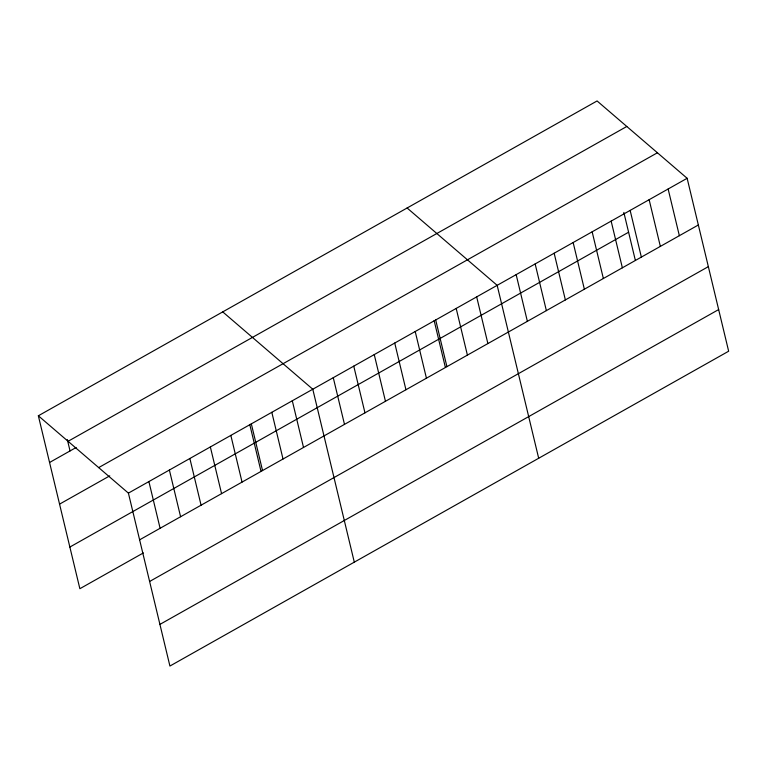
<?xml version="1.0" encoding="UTF-8"?>
<svg xmlns="http://www.w3.org/2000/svg" width="767" height="767" viewBox="0 0 767 767"><rect width="100%" height="100%" fill="white"/><g stroke="black" fill="none" stroke-linecap="round" stroke-linejoin="round"><path stroke-width="1.15" d="M38.35 415.781L597.081 100.956L687.136 178.289L728.65 351.219L169.919 666.044L128.405 493.123L38.35 415.781L79.864 588.711L143.371 552.921M68.071 441.303L626.792 126.478M49.558 462.482L76.192 447.468M98.684 467.602L657.415 152.767M59.558 504.13L109.758 475.847M128.405 493.123L687.136 178.289M69.864 547.053L628.595 232.228M139.613 539.824L698.344 224.99M149.613 581.472L708.344 266.648M159.919 624.396L718.65 309.571M407.114 207.991L497.169 285.334L538.683 458.263M222.727 311.881L312.783 389.224L354.306 562.153M668.134 188.998L679.351 235.699M649.141 199.698L660.349 246.399M630.148 210.407L641.356 257.108M623.839 212.421L635.258 259.994M611.146 221.107L622.363 267.808M592.153 231.816L603.361 278.517M573.15 242.516L584.368 289.217M554.158 253.225L565.365 299.926M535.155 263.925L546.372 310.625M516.162 274.634L527.37 321.335M476.681 296.877L487.889 343.578M456.192 308.42L467.4 355.121M435.704 319.964L446.921 366.664M434.132 320.558L445.291 367.038M415.215 331.507L426.433 378.208M394.737 343.05L405.944 389.751M374.248 354.594L385.456 401.294M353.76 366.137L364.967 412.838M333.271 377.68L344.488 424.381M292.304 400.767L303.511 447.468M271.815 412.31L283.023 459.011M251.327 423.863L262.535 470.555M249.754 424.448L260.914 470.928M230.838 435.407L242.046 482.098M210.35 446.95L221.567 493.641M189.861 458.493L201.079 505.185M169.382 470.037L180.59 516.737M148.894 481.58L160.102 528.281M67.314 439.549L70.046 450.938"/></g></svg>
